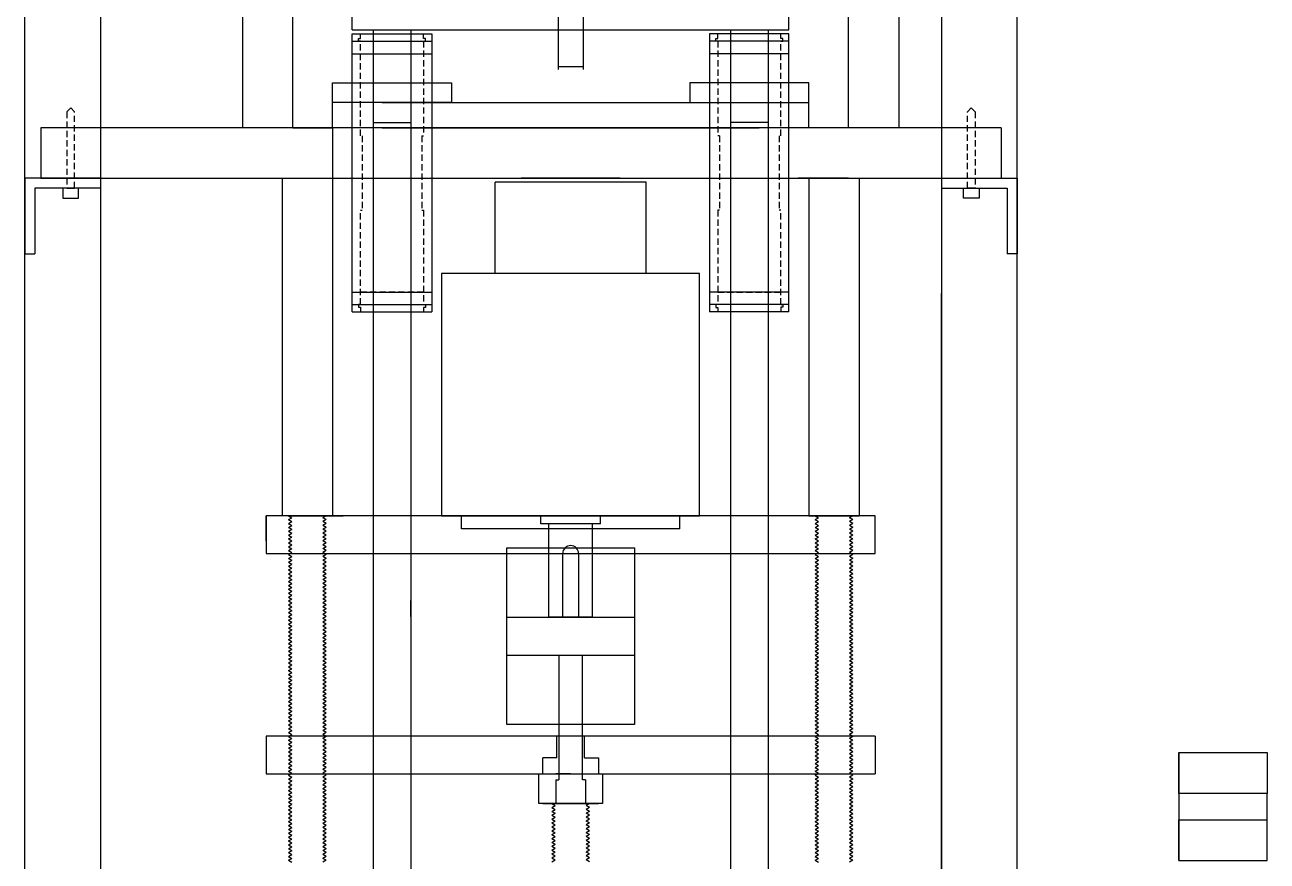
# Model space of a CAD drawing. Header units: centimetres. Extents: x -4347 to 28631, y 41590 to 109107.
# Drawn here: x 9737 to 10363, y 49668 to 50089 of the extents above; entities that cross this region are included whole.
import ezdxf

# ---------------------------------------------------------------- set-up
doc = ezdxf.new("R2010")
doc.units = ezdxf.units.CM
doc.header["$LTSCALE"] = 0.5
doc.linetypes.add('DASHED2', pattern=[9.525, 6.35, -3.175])

msp = doc.modelspace()

# ---------------------------------------------------------------- linework, layer by layer
for p, q in [((10198.493, 50425.78), (10198.493, 49263.88)), ((10236.593, 49263.88), (10236.593, 50425.78)), ((9736.593, 49263.88), (9736.593, 50343.88)), ((10005.243, 50339.28), (10005.243, 50066.78)), ((10017.943, 50339.28), (10017.943, 50066.78)), ((9774.693, 50328.099), (9774.693, 49263.88)), ((9846.193, 50277.38), (9846.193, 50037.38)), ((9871.593, 50037.38), (9871.593, 50277.38)), ((10151.593, 50037.38), (10151.593, 50277.38)), ((10176.993, 50277.38), (10176.993, 50037.38)), ((9901.593, 50086.68), (9901.593, 50099.38)), ((10121.593, 50086.68), (10121.593, 50099.38)), ((9901.593, 50086.68), (10011.593, 50086.68)), ((9901.593, 49944.68), (9901.593, 50084.68)), ((9901.593, 50084.68), (9941.593, 50084.68)), ((9912.076, 50086.68), (9912.076, 49536.03)), ((9931.118, 50086.68), (9931.118, 49536.03)), ((9941.593, 50084.68), (9941.593, 49944.68)), ((9946.593, 50086.68), (10011.593, 50086.68)), ((10011.593, 50086.68), (10121.593, 50086.68)), ((10081.593, 50084.68), (10081.593, 49944.68)), ((10121.593, 50084.68), (10081.593, 50084.68)), ((10092.068, 50086.68), (10092.068, 49536.03)), ((10111.118, 50086.68), (10111.118, 49536.03)), ((10121.593, 49944.68), (10121.593, 50084.68)), ((9901.593, 50081.03), (9941.593, 50081.03)), ((10121.593, 50081.03), (10081.593, 50081.03)), ((9901.593, 50074.68), (9941.593, 50074.68)), ((10121.593, 50074.68), (10081.593, 50074.68)), ((10005.243, 50068.28), (10017.943, 50068.28)), ((9891.593, 50050.08), (9891.593, 50060.08)), ((9891.593, 50060.08), (9951.593, 50060.08)), ((9951.593, 50060.08), (9951.593, 50050.08)), ((10071.593, 50060.08), (10071.593, 50050.08)), ((10131.593, 50060.08), (10071.593, 50060.08)), ((10131.593, 50050.08), (10131.593, 50060.08)), ((9891.593, 50037.38), (9891.593, 50054.68)), ((10131.593, 50037.38), (10131.593, 50054.68)), ((9759.693, 50047.38), (9757.693, 50045.38)), ((9761.693, 50045.38), (9759.693, 50047.38)), ((9951.593, 50050.08), (9891.593, 50050.08)), ((9916.593, 50050.08), (10100.593, 50050.08)), ((10071.593, 50050.08), (10131.593, 50050.08)), ((10211.493, 50045.38), (10213.493, 50047.38)), ((10213.493, 50047.38), (10215.493, 50045.38)), ((9912.068, 50040.08), (9931.118, 50040.08)), ((10111.118, 50040.08), (10092.068, 50040.08)), ((10228.493, 50037.38), (9744.693, 50037.38)), ((9744.693, 50037.38), (9744.693, 50011.98)), ((9774.693, 50037.38), (9754.693, 50037.38)), ((9871.593, 50037.38), (9891.593, 50037.38)), ((9891.593, 50037.38), (9891.593, 50001.694)), ((9916.593, 50037.38), (10106.593, 50037.38)), ((10151.593, 50037.38), (10131.593, 50037.38)), ((10228.493, 50037.38), (10228.493, 50011.98)), ((10236.593, 50015.38), (10236.593, 50037.38)), ((9774.693, 50011.98), (9736.593, 50011.98)), ((9736.593, 50011.98), (9736.593, 49973.88)), ((9744.693, 50011.98), (10228.493, 50011.98)), ((9744.693, 50011.98), (9759.693, 50011.98)), ((9774.693, 50011.98), (9774.693, 50006.98)), ((9866.193, 50011.98), (9866.193, 49841.98)), ((9871.593, 50011.98), (9896.993, 50011.98)), ((9891.593, 50011.98), (9891.593, 49841.98)), ((9973.593, 49963.98), (9973.593, 50009.98)), ((10049.593, 50009.98), (9973.593, 50009.98)), ((9981.593, 50011.98), (10041.593, 50011.98)), ((10036.593, 50011.98), (9986.593, 50011.98)), ((10049.593, 49963.98), (10049.593, 50009.98)), ((10151.593, 50011.98), (10126.193, 50011.98)), ((10131.593, 50011.98), (10131.593, 49841.98)), ((10156.993, 50011.98), (10156.993, 49841.98)), ((10198.493, 50011.98), (10236.593, 50011.98)), ((10198.493, 50011.98), (10198.493, 50006.98)), ((10236.593, 50011.98), (10236.593, 49973.88)), ((9774.693, 50006.98), (9741.593, 50006.98)), ((9741.593, 50006.98), (9741.593, 49973.88)), ((9757.693, 50006.98), (9755.693, 50006.98)), ((9755.693, 50006.98), (9755.693, 50001.98)), ((9755.693, 50001.98), (9763.693, 50001.98)), ((9757.693, 50006.98), (9761.693, 50006.98)), ((9763.693, 50006.98), (9761.693, 50006.98)), ((9763.693, 50001.98), (9763.693, 50006.98)), ((10198.493, 50006.98), (10231.593, 50006.98)), ((10209.493, 50001.98), (10209.493, 50006.98)), ((10209.493, 50006.98), (10211.493, 50006.98)), ((10217.493, 50001.98), (10209.493, 50001.98)), ((10215.493, 50006.98), (10211.493, 50006.98)), ((10215.493, 50006.98), (10217.493, 50006.98)), ((10217.493, 50006.98), (10217.493, 50001.98)), ((10231.593, 50006.98), (10231.593, 49973.88)), ((9736.593, 49973.88), (9741.593, 49973.88)), ((10236.593, 49973.88), (10231.593, 49973.88)), ((9946.593, 49963.98), (9946.593, 49841.98)), ((10076.593, 49963.98), (9946.593, 49963.98)), ((10076.593, 49841.98), (10076.593, 49963.98)), ((9901.593, 49954.68), (9941.593, 49954.68)), ((9901.593, 49954.68), (9941.593, 49954.68)), ((9931.118, 49951.68), (9931.118, 49941.68)), ((10121.593, 49954.68), (10081.593, 49954.68)), ((10121.593, 49954.68), (10081.593, 49954.68)), ((10092.068, 49951.68), (10092.068, 49941.68)), ((10198.493, 49503.88), (10198.493, 49953.88)), ((9901.593, 49948.33), (9941.593, 49948.33)), ((10121.593, 49948.33), (10081.593, 49948.33)), ((9901.593, 49944.68), (9941.593, 49944.68)), ((10121.593, 49944.68), (10081.593, 49944.68)), ((10164.993, 49841.98), (9858.193, 49841.98)), ((9858.193, 49829.28), (9858.193, 49841.98)), ((9858.193, 49829.28), (9858.193, 49841.98)), ((9858.193, 49841.98), (9858.193, 49822.93)), ((9869.368, 49841.98), (9871.06, 49841.003)), ((9869.368, 49841.98), (9888.418, 49841.98)), ((9869.368, 49840.03), (9871.06, 49841.007)), ((9869.368, 49840.03), (9871.06, 49839.053)), ((9869.368, 49838.08), (9871.06, 49839.057)), ((9871.593, 49841.98), (9896.993, 49841.98)), ((9888.418, 49841.98), (9886.726, 49841.003)), ((9888.418, 49840.03), (9886.726, 49841.007)), ((9888.418, 49840.03), (9886.726, 49839.053)), ((9888.418, 49838.08), (9886.726, 49839.057)), ((9946.593, 49841.98), (10076.593, 49841.98)), ((9956.593, 49835.48), (9956.593, 49841.98)), ((10041.593, 49841.98), (9981.593, 49841.98)), ((9996.593, 49837.98), (9996.593, 49841.98)), ((10022.593, 49841.98), (10000.593, 49841.98)), ((10003.593, 49841.98), (10019.593, 49841.98)), ((10026.593, 49837.98), (10026.593, 49841.98)), ((10066.593, 49835.48), (10066.593, 49841.98)), ((10156.993, 49841.98), (10131.593, 49841.98)), ((10131.593, 49841.98), (10156.993, 49841.98)), ((10153.818, 49841.98), (10134.768, 49841.98)), ((10134.768, 49841.98), (10136.46, 49841.003)), ((10134.768, 49841.98), (10153.818, 49841.98)), ((10134.768, 49840.03), (10136.46, 49841.007)), ((10134.768, 49840.03), (10136.46, 49839.053)), ((10134.768, 49838.08), (10136.46, 49839.057)), ((10153.818, 49841.98), (10152.126, 49841.003)), ((10153.818, 49840.03), (10152.126, 49841.007)), ((10153.818, 49840.03), (10152.126, 49839.053)), ((10153.818, 49838.08), (10152.126, 49839.057)), ((10164.993, 49822.93), (10164.993, 49841.98)), ((9869.368, 49838.08), (9871.06, 49837.103)), ((9869.368, 49836.13), (9871.06, 49837.107)), ((9869.368, 49836.13), (9871.06, 49835.153)), ((9869.368, 49834.18), (9871.06, 49835.157)), ((9869.368, 49834.18), (9871.06, 49833.203)), ((9869.368, 49832.23), (9871.06, 49833.207)), ((9888.418, 49838.08), (9886.726, 49837.103)), ((9888.418, 49836.13), (9886.726, 49837.107)), ((9888.418, 49836.13), (9886.726, 49835.153)), ((9888.418, 49834.18), (9886.726, 49835.157)), ((9888.418, 49834.18), (9886.726, 49833.203)), ((9888.418, 49832.23), (9886.726, 49833.207)), ((10066.593, 49835.48), (9956.593, 49835.48)), ((10026.593, 49837.98), (9996.593, 49837.98)), ((10000.593, 49790.98), (10000.593, 49837.98)), ((10022.593, 49790.98), (10022.593, 49837.98)), ((10134.768, 49838.08), (10136.46, 49837.103)), ((10134.768, 49836.13), (10136.46, 49837.107)), ((10134.768, 49836.13), (10136.46, 49835.153)), ((10134.768, 49834.18), (10136.46, 49835.157)), ((10134.768, 49834.18), (10136.46, 49833.203)), ((10134.768, 49832.23), (10136.46, 49833.207)), ((10153.818, 49838.08), (10152.126, 49837.103)), ((10153.818, 49836.13), (10152.126, 49837.107)), ((10153.818, 49836.13), (10152.126, 49835.153)), ((10153.818, 49834.18), (10152.126, 49835.157)), ((10153.818, 49834.18), (10152.126, 49833.203)), ((10153.818, 49832.23), (10152.126, 49833.207)), ((9869.368, 49832.23), (9871.06, 49831.253)), ((9869.368, 49830.28), (9871.06, 49831.257)), ((9869.368, 49830.28), (9871.06, 49829.303)), ((9869.368, 49828.33), (9871.06, 49829.307)), ((9869.368, 49828.33), (9871.06, 49827.353)), ((9869.368, 49826.38), (9871.06, 49827.357)), ((9888.418, 49832.23), (9886.726, 49831.253)), ((9888.418, 49830.28), (9886.726, 49831.257)), ((9888.418, 49830.28), (9886.726, 49829.303)), ((9888.418, 49828.33), (9886.726, 49829.307)), ((9888.418, 49828.33), (9886.726, 49827.353)), ((9888.418, 49826.38), (9886.726, 49827.357)), ((10134.768, 49832.23), (10136.46, 49831.253)), ((10134.768, 49830.28), (10136.46, 49831.257)), ((10134.768, 49830.28), (10136.46, 49829.303)), ((10134.768, 49828.33), (10136.46, 49829.307)), ((10134.768, 49828.33), (10136.46, 49827.353)), ((10134.768, 49826.38), (10136.46, 49827.357)), ((10153.818, 49832.23), (10152.126, 49831.253)), ((10153.818, 49830.28), (10152.126, 49831.257)), ((10153.818, 49830.28), (10152.126, 49829.303)), ((10153.818, 49828.33), (10152.126, 49829.307)), ((10153.818, 49828.33), (10152.126, 49827.353)), ((10153.818, 49826.38), (10152.126, 49827.357)), ((9858.193, 49822.93), (10164.993, 49822.93)), ((9869.368, 49826.38), (9871.06, 49825.403)), ((9869.368, 49824.43), (9871.06, 49825.407)), ((9869.368, 49824.43), (9871.06, 49823.453)), ((9869.368, 49822.48), (9871.06, 49823.457)), ((9869.368, 49822.48), (9871.06, 49821.503)), ((9869.368, 49820.53), (9871.06, 49821.507)), ((9869.368, 49820.53), (9871.06, 49819.553)), ((9888.418, 49826.38), (9886.726, 49825.403)), ((9888.418, 49824.43), (9886.726, 49825.407)), ((9888.418, 49824.43), (9886.726, 49823.453)), ((9888.418, 49822.48), (9886.726, 49823.457)), ((9888.418, 49822.48), (9886.726, 49821.503)), ((9888.418, 49820.53), (9886.726, 49821.507)), ((9888.418, 49820.53), (9886.726, 49819.553)), ((9979.443, 49825.88), (10043.743, 49825.88)), ((9979.443, 49736.88), (9979.443, 49825.88)), ((10007.593, 49790.98), (10007.593, 49822.98)), ((10015.593, 49822.98), (10015.593, 49790.98)), ((10043.743, 49825.88), (10043.743, 49736.88)), ((10134.768, 49826.38), (10136.46, 49825.403)), ((10134.768, 49824.43), (10136.46, 49825.407)), ((10134.768, 49824.43), (10136.46, 49823.453)), ((10134.768, 49822.48), (10136.46, 49823.457)), ((10134.768, 49822.48), (10136.46, 49821.503)), ((10134.768, 49820.53), (10136.46, 49821.507)), ((10134.768, 49820.53), (10136.46, 49819.553)), ((10153.818, 49826.38), (10152.126, 49825.403)), ((10153.818, 49824.43), (10152.126, 49825.407)), ((10153.818, 49824.43), (10152.126, 49823.453)), ((10153.818, 49822.48), (10152.126, 49823.457)), ((10153.818, 49822.48), (10152.126, 49821.503)), ((10153.818, 49820.53), (10152.126, 49821.507)), ((10153.818, 49820.53), (10152.126, 49819.553)), ((9869.368, 49818.58), (9871.06, 49819.557)), ((9869.368, 49818.58), (9871.06, 49817.603)), ((9869.368, 49816.63), (9871.06, 49817.607)), ((9869.368, 49816.63), (9871.06, 49815.653)), ((9869.368, 49814.68), (9871.06, 49815.657)), ((9869.368, 49814.68), (9871.06, 49813.703)), ((9888.418, 49818.58), (9886.726, 49819.557)), ((9888.418, 49818.58), (9886.726, 49817.603)), ((9888.418, 49816.63), (9886.726, 49817.607)), ((9888.418, 49816.63), (9886.726, 49815.653)), ((9888.418, 49814.68), (9886.726, 49815.657)), ((9888.418, 49814.68), (9886.726, 49813.703)), ((10134.768, 49818.58), (10136.46, 49819.557)), ((10134.768, 49818.58), (10136.46, 49817.603)), ((10134.768, 49816.63), (10136.46, 49817.607)), ((10134.768, 49816.63), (10136.46, 49815.653)), ((10134.768, 49814.68), (10136.46, 49815.657)), ((10134.768, 49814.68), (10136.46, 49813.703)), ((10153.818, 49818.58), (10152.126, 49819.557)), ((10153.818, 49818.58), (10152.126, 49817.603)), ((10153.818, 49816.63), (10152.126, 49817.607)), ((10153.818, 49816.63), (10152.126, 49815.653)), ((10153.818, 49814.68), (10152.126, 49815.657)), ((10153.818, 49814.68), (10152.126, 49813.703)), ((9869.368, 49812.73), (9871.06, 49813.707)), ((9869.368, 49812.73), (9871.06, 49811.753)), ((9869.368, 49810.78), (9871.06, 49811.757)), ((9869.368, 49810.78), (9871.06, 49809.803)), ((9869.368, 49808.83), (9871.06, 49809.807)), ((9869.368, 49808.83), (9871.06, 49807.853)), ((9869.368, 49806.88), (9871.06, 49807.857)), ((9888.418, 49812.73), (9886.726, 49813.707)), ((9888.418, 49812.73), (9886.726, 49811.753)), ((9888.418, 49810.78), (9886.726, 49811.757)), ((9888.418, 49810.78), (9886.726, 49809.803)), ((9888.418, 49808.83), (9886.726, 49809.807)), ((9888.418, 49808.83), (9886.726, 49807.853)), ((9888.418, 49806.88), (9886.726, 49807.857)), ((10134.768, 49812.73), (10136.46, 49813.707)), ((10134.768, 49812.73), (10136.46, 49811.753)), ((10134.768, 49810.78), (10136.46, 49811.757)), ((10134.768, 49810.78), (10136.46, 49809.803)), ((10134.768, 49808.83), (10136.46, 49809.807)), ((10134.768, 49808.83), (10136.46, 49807.853)), ((10134.768, 49806.88), (10136.46, 49807.857)), ((10153.818, 49812.73), (10152.126, 49813.707)), ((10153.818, 49812.73), (10152.126, 49811.753)), ((10153.818, 49810.78), (10152.126, 49811.757)), ((10153.818, 49810.78), (10152.126, 49809.803)), ((10153.818, 49808.83), (10152.126, 49809.807)), ((10153.818, 49808.83), (10152.126, 49807.853)), ((10153.818, 49806.88), (10152.126, 49807.857)), ((9869.368, 49806.88), (9871.06, 49805.903)), ((9869.368, 49804.93), (9871.06, 49805.907)), ((9869.368, 49804.93), (9871.06, 49803.953)), ((9869.368, 49802.98), (9871.06, 49803.957)), ((9869.368, 49802.98), (9871.06, 49802.003)), ((9869.368, 49801.03), (9871.06, 49802.007)), ((9888.418, 49806.88), (9886.726, 49805.903)), ((9888.418, 49804.93), (9886.726, 49805.907)), ((9888.418, 49804.93), (9886.726, 49803.953)), ((9888.418, 49802.98), (9886.726, 49803.957)), ((9888.418, 49802.98), (9886.726, 49802.003)), ((9888.418, 49801.03), (9886.726, 49802.007)), ((10134.768, 49806.88), (10136.46, 49805.903)), ((10134.768, 49804.93), (10136.46, 49805.907)), ((10134.768, 49804.93), (10136.46, 49803.953)), ((10134.768, 49802.98), (10136.46, 49803.957)), ((10134.768, 49802.98), (10136.46, 49802.003)), ((10134.768, 49801.03), (10136.46, 49802.007)), ((10153.818, 49806.88), (10152.126, 49805.903)), ((10153.818, 49804.93), (10152.126, 49805.907)), ((10153.818, 49804.93), (10152.126, 49803.953)), ((10153.818, 49802.98), (10152.126, 49803.957)), ((10153.818, 49802.98), (10152.126, 49802.003)), ((10153.818, 49801.03), (10152.126, 49802.007)), ((9869.368, 49801.03), (9871.06, 49800.053)), ((9869.368, 49799.08), (9871.06, 49800.057)), ((9869.368, 49799.08), (9871.06, 49798.103)), ((9869.368, 49797.13), (9871.06, 49798.107)), ((9869.368, 49797.13), (9871.06, 49796.153)), ((9869.368, 49795.18), (9871.06, 49796.157)), ((9869.368, 49795.18), (9871.06, 49794.203)), ((9888.418, 49801.03), (9886.726, 49800.053)), ((9888.418, 49799.08), (9886.726, 49800.057)), ((9888.418, 49799.08), (9886.726, 49798.103)), ((9888.418, 49797.13), (9886.726, 49798.107)), ((9888.418, 49797.13), (9886.726, 49796.153)), ((9888.418, 49795.18), (9886.726, 49796.157)), ((9888.418, 49795.18), (9886.726, 49794.203)), ((9931.118, 49791.28), (9931.118, 49799.28)), ((10134.768, 49801.03), (10136.46, 49800.053)), ((10134.768, 49799.08), (10136.46, 49800.057)), ((10134.768, 49799.08), (10136.46, 49798.103)), ((10134.768, 49797.13), (10136.46, 49798.107)), ((10134.768, 49797.13), (10136.46, 49796.153)), ((10134.768, 49795.18), (10136.46, 49796.157)), ((10134.768, 49795.18), (10136.46, 49794.203)), ((10153.818, 49801.03), (10152.126, 49800.053)), ((10153.818, 49799.08), (10152.126, 49800.057)), ((10153.818, 49799.08), (10152.126, 49798.103)), ((10153.818, 49797.13), (10152.126, 49798.107)), ((10153.818, 49797.13), (10152.126, 49796.153)), ((10153.818, 49795.18), (10152.126, 49796.157)), ((10153.818, 49795.18), (10152.126, 49794.203)), ((9869.368, 49793.23), (9871.06, 49794.207)), ((9869.368, 49793.23), (9871.06, 49792.253)), ((9869.368, 49791.28), (9871.06, 49792.257)), ((9869.368, 49791.28), (9871.06, 49790.303)), ((9869.368, 49789.33), (9871.06, 49790.307)), ((9869.368, 49789.33), (9871.06, 49788.353)), ((9888.418, 49793.23), (9886.726, 49794.207)), ((9888.418, 49793.23), (9886.726, 49792.253)), ((9888.418, 49791.28), (9886.726, 49792.257)), ((9888.418, 49791.28), (9886.726, 49790.303)), ((9888.418, 49789.33), (9886.726, 49790.307)), ((9888.418, 49789.33), (9886.726, 49788.353)), ((9979.443, 49790.98), (10043.743, 49790.98)), ((10022.593, 49790.98), (10000.593, 49790.98)), ((10011.593, 49790.98), (10007.593, 49790.98)), ((10134.768, 49793.23), (10136.46, 49794.207)), ((10134.768, 49793.23), (10136.46, 49792.253)), ((10134.768, 49791.28), (10136.46, 49792.257)), ((10134.768, 49791.28), (10136.46, 49790.303)), ((10134.768, 49789.33), (10136.46, 49790.307)), ((10134.768, 49789.33), (10136.46, 49788.353)), ((10153.818, 49793.23), (10152.126, 49794.207)), ((10153.818, 49793.23), (10152.126, 49792.253)), ((10153.818, 49791.28), (10152.126, 49792.257)), ((10153.818, 49791.28), (10152.126, 49790.303)), ((10153.818, 49789.33), (10152.126, 49790.307)), ((10153.818, 49789.33), (10152.126, 49788.353)), ((9869.368, 49787.38), (9871.06, 49788.357)), ((9869.368, 49787.38), (9871.06, 49786.403)), ((9869.368, 49785.43), (9871.06, 49786.407)), ((9869.368, 49785.43), (9871.06, 49784.453)), ((9869.368, 49783.48), (9871.06, 49784.457)), ((9869.368, 49783.48), (9871.06, 49782.503)), ((9888.418, 49787.38), (9886.726, 49788.357)), ((9888.418, 49787.38), (9886.726, 49786.403)), ((9888.418, 49785.43), (9886.726, 49786.407)), ((9888.418, 49785.43), (9886.726, 49784.453)), ((9888.418, 49783.48), (9886.726, 49784.457)), ((9888.418, 49783.48), (9886.726, 49782.503)), ((10134.768, 49787.38), (10136.46, 49788.357)), ((10134.768, 49787.38), (10136.46, 49786.403)), ((10134.768, 49785.43), (10136.46, 49786.407)), ((10134.768, 49785.43), (10136.46, 49784.453)), ((10134.768, 49783.48), (10136.46, 49784.457)), ((10134.768, 49783.48), (10136.46, 49782.503)), ((10153.818, 49787.38), (10152.126, 49788.357)), ((10153.818, 49787.38), (10152.126, 49786.403)), ((10153.818, 49785.43), (10152.126, 49786.407)), ((10153.818, 49785.43), (10152.126, 49784.453)), ((10153.818, 49783.48), (10152.126, 49784.457)), ((10153.818, 49783.48), (10152.126, 49782.503)), ((9869.368, 49781.53), (9871.06, 49782.507)), ((9869.368, 49781.53), (9871.06, 49780.553)), ((9869.368, 49779.58), (9871.06, 49780.557)), ((9869.368, 49779.58), (9871.06, 49778.603)), ((9869.368, 49777.63), (9871.06, 49778.607)), ((9869.368, 49777.63), (9871.06, 49776.653)), ((9869.368, 49775.68), (9871.06, 49776.657)), ((9888.418, 49781.53), (9886.726, 49782.507)), ((9888.418, 49781.53), (9886.726, 49780.553)), ((9888.418, 49779.58), (9886.726, 49780.557)), ((9888.418, 49779.58), (9886.726, 49778.603)), ((9888.418, 49777.63), (9886.726, 49778.607)), ((9888.418, 49777.63), (9886.726, 49776.653)), ((9888.418, 49775.68), (9886.726, 49776.657)), ((10134.768, 49781.53), (10136.46, 49782.507)), ((10134.768, 49781.53), (10136.46, 49780.553)), ((10134.768, 49779.58), (10136.46, 49780.557)), ((10134.768, 49779.58), (10136.46, 49778.603)), ((10134.768, 49777.63), (10136.46, 49778.607)), ((10134.768, 49777.63), (10136.46, 49776.653)), ((10134.768, 49775.68), (10136.46, 49776.657)), ((10153.818, 49781.53), (10152.126, 49782.507)), ((10153.818, 49781.53), (10152.126, 49780.553)), ((10153.818, 49779.58), (10152.126, 49780.557)), ((10153.818, 49779.58), (10152.126, 49778.603)), ((10153.818, 49777.63), (10152.126, 49778.607)), ((10153.818, 49777.63), (10152.126, 49776.653)), ((10153.818, 49775.68), (10152.126, 49776.657)), ((9869.368, 49775.68), (9871.06, 49774.703)), ((9869.368, 49773.73), (9871.06, 49774.707)), ((9869.368, 49773.73), (9871.06, 49772.753)), ((9869.368, 49771.78), (9871.06, 49772.757)), ((9869.368, 49771.78), (9871.06, 49770.803)), ((9869.371, 49769.828), (9871.063, 49770.805)), ((9888.414, 49769.828), (9886.722, 49770.805)), ((9888.418, 49775.68), (9886.726, 49774.703)), ((9888.418, 49773.73), (9886.726, 49774.707)), ((9888.418, 49773.73), (9886.726, 49772.753)), ((9888.418, 49771.78), (9886.726, 49772.757)), ((9888.418, 49771.78), (9886.726, 49770.803)), ((9979.443, 49771.78), (10043.743, 49771.78)), ((10005.593, 49771.78), (10005.593, 49708.98)), ((10006.593, 49771.78), (10016.593, 49771.78)), ((10017.593, 49708.98), (10017.593, 49771.78)), ((10134.768, 49775.68), (10136.46, 49774.703)), ((10134.768, 49773.73), (10136.46, 49774.707)), ((10134.768, 49773.73), (10136.46, 49772.753)), ((10134.768, 49771.78), (10136.46, 49772.757)), ((10134.768, 49771.78), (10136.46, 49770.803)), ((10134.771, 49769.828), (10136.463, 49770.805)), ((10153.814, 49769.828), (10152.122, 49770.805)), ((10153.818, 49775.68), (10152.126, 49774.703)), ((10153.818, 49773.73), (10152.126, 49774.707)), ((10153.818, 49773.73), (10152.126, 49772.753)), ((10153.818, 49771.78), (10152.126, 49772.757)), ((10153.818, 49771.78), (10152.126, 49770.803)), ((9869.371, 49769.828), (9871.063, 49768.851)), ((9869.371, 49767.878), (9871.063, 49768.855)), ((9869.371, 49767.878), (9871.063, 49766.901)), ((9869.371, 49765.928), (9871.063, 49766.905)), ((9869.371, 49765.928), (9871.063, 49764.951)), ((9869.371, 49763.978), (9871.063, 49764.955)), ((9869.371, 49763.978), (9869.847, 49763.703)), ((9869.371, 49763.978), (9871.063, 49763.001)), ((9888.414, 49769.828), (9886.722, 49768.851)), ((9888.414, 49767.878), (9886.722, 49768.855)), ((9888.414, 49767.878), (9886.722, 49766.901)), ((9888.414, 49765.928), (9886.722, 49766.905)), ((9888.414, 49765.928), (9886.722, 49764.951)), ((9888.414, 49763.978), (9886.722, 49764.955)), ((9888.421, 49763.978), (9886.729, 49763.001)), ((9888.414, 49763.978), (9887.938, 49763.703)), ((10134.771, 49769.828), (10136.463, 49768.851)), ((10134.771, 49767.878), (10136.463, 49768.855)), ((10134.771, 49767.878), (10136.463, 49766.901)), ((10134.771, 49765.928), (10136.463, 49766.905)), ((10134.771, 49765.928), (10136.463, 49764.951)), ((10134.771, 49763.978), (10136.463, 49764.955)), ((10134.771, 49763.978), (10135.247, 49763.703)), ((10134.771, 49763.978), (10136.463, 49763.001)), ((10153.814, 49769.828), (10152.122, 49768.851)), ((10153.814, 49767.878), (10152.122, 49768.855)), ((10153.814, 49767.878), (10152.122, 49766.901)), ((10153.814, 49765.928), (10152.122, 49766.905)), ((10153.814, 49765.928), (10152.122, 49764.951)), ((10153.814, 49763.978), (10152.122, 49764.955)), ((10153.821, 49763.978), (10152.129, 49763.001)), ((10153.814, 49763.978), (10153.338, 49763.703)), ((9869.371, 49762.028), (9871.063, 49763.005)), ((9869.371, 49762.028), (9871.063, 49761.051)), ((9869.371, 49760.078), (9871.063, 49761.055)), ((9869.371, 49760.078), (9871.063, 49759.101)), ((9869.371, 49758.128), (9871.063, 49759.105)), ((9869.371, 49758.128), (9871.063, 49757.151)), ((9888.421, 49762.028), (9886.729, 49763.005)), ((9888.421, 49762.028), (9886.729, 49761.051)), ((9888.421, 49760.078), (9886.729, 49761.055)), ((9888.421, 49760.078), (9886.729, 49759.101)), ((9888.421, 49758.128), (9886.729, 49759.105)), ((9888.421, 49758.128), (9886.729, 49757.151)), ((10134.771, 49762.028), (10136.463, 49763.005)), ((10134.771, 49762.028), (10136.463, 49761.051)), ((10134.771, 49760.078), (10136.463, 49761.055)), ((10134.771, 49760.078), (10136.463, 49759.101)), ((10134.771, 49758.128), (10136.463, 49759.105)), ((10134.771, 49758.128), (10136.463, 49757.151)), ((10153.821, 49762.028), (10152.129, 49763.005)), ((10153.821, 49762.028), (10152.129, 49761.051)), ((10153.821, 49760.078), (10152.129, 49761.055)), ((10153.821, 49760.078), (10152.129, 49759.101)), ((10153.821, 49758.128), (10152.129, 49759.105)), ((10153.821, 49758.128), (10152.129, 49757.151)), ((9869.371, 49756.178), (9871.063, 49757.155)), ((9869.371, 49756.178), (9871.063, 49755.201)), ((9869.371, 49754.228), (9871.063, 49755.205)), ((9869.371, 49754.228), (9871.063, 49753.251)), ((9869.371, 49752.278), (9871.063, 49753.255)), ((9869.371, 49752.278), (9871.063, 49751.301)), ((9888.421, 49756.178), (9886.729, 49757.155)), ((9888.421, 49756.178), (9886.729, 49755.201)), ((9888.421, 49754.228), (9886.729, 49755.205)), ((9888.421, 49754.228), (9886.729, 49753.251)), ((9888.421, 49752.278), (9886.729, 49753.255)), ((9888.421, 49752.278), (9886.729, 49751.301)), ((10134.771, 49756.178), (10136.463, 49757.155)), ((10134.771, 49756.178), (10136.463, 49755.201)), ((10134.771, 49754.228), (10136.463, 49755.205)), ((10134.771, 49754.228), (10136.463, 49753.251)), ((10134.771, 49752.278), (10136.463, 49753.255)), ((10134.771, 49752.278), (10136.463, 49751.301)), ((10153.821, 49756.178), (10152.129, 49757.155)), ((10153.821, 49756.178), (10152.129, 49755.201)), ((10153.821, 49754.228), (10152.129, 49755.205)), ((10153.821, 49754.228), (10152.129, 49753.251)), ((10153.821, 49752.278), (10152.129, 49753.255)), ((10153.821, 49752.278), (10152.129, 49751.301)), ((9869.371, 49750.328), (9871.063, 49751.305)), ((9869.371, 49750.328), (9871.063, 49749.351)), ((9869.371, 49748.378), (9871.063, 49749.355)), ((9869.371, 49748.378), (9871.063, 49747.401)), ((9869.371, 49746.428), (9871.063, 49747.405)), ((9869.371, 49746.428), (9871.063, 49745.451)), ((9869.371, 49744.478), (9871.063, 49745.455)), ((9888.421, 49750.328), (9886.729, 49751.305)), ((9888.421, 49750.328), (9886.729, 49749.351)), ((9888.421, 49748.378), (9886.729, 49749.355)), ((9888.421, 49748.378), (9886.729, 49747.401)), ((9888.421, 49746.428), (9886.729, 49747.405)), ((9888.421, 49746.428), (9886.729, 49745.451)), ((9888.421, 49744.478), (9886.729, 49745.455)), ((10134.771, 49750.328), (10136.463, 49751.305)), ((10134.771, 49750.328), (10136.463, 49749.351)), ((10134.771, 49748.378), (10136.463, 49749.355)), ((10134.771, 49748.378), (10136.463, 49747.401)), ((10134.771, 49746.428), (10136.463, 49747.405)), ((10134.771, 49746.428), (10136.463, 49745.451)), ((10134.771, 49744.478), (10136.463, 49745.455)), ((10153.821, 49750.328), (10152.129, 49751.305)), ((10153.821, 49750.328), (10152.129, 49749.351)), ((10153.821, 49748.378), (10152.129, 49749.355)), ((10153.821, 49748.378), (10152.129, 49747.401)), ((10153.821, 49746.428), (10152.129, 49747.405)), ((10153.821, 49746.428), (10152.129, 49745.451)), ((10153.821, 49744.478), (10152.129, 49745.455)), ((9869.371, 49744.478), (9871.063, 49743.501)), ((9869.371, 49742.528), (9871.063, 49743.505)), ((9869.371, 49742.528), (9871.063, 49741.551)), ((9869.371, 49740.578), (9871.063, 49741.555)), ((9869.371, 49740.578), (9871.063, 49739.601)), ((9869.372, 49740.576), (9871.064, 49739.599)), ((9869.372, 49738.626), (9871.064, 49739.603)), ((9888.421, 49744.478), (9886.729, 49743.501)), ((9888.421, 49742.528), (9886.729, 49743.505)), ((9888.421, 49742.528), (9886.729, 49741.551)), ((9888.421, 49740.578), (9886.729, 49741.555)), ((9888.421, 49740.578), (9886.729, 49739.601)), ((9888.422, 49740.576), (9886.73, 49739.599)), ((9888.422, 49738.626), (9886.73, 49739.603)), ((10134.771, 49744.478), (10136.463, 49743.501)), ((10134.771, 49742.528), (10136.463, 49743.505)), ((10134.771, 49742.528), (10136.463, 49741.551)), ((10134.771, 49740.578), (10136.463, 49741.555)), ((10134.771, 49740.578), (10136.463, 49739.601)), ((10134.772, 49740.576), (10136.464, 49739.599)), ((10134.772, 49738.626), (10136.464, 49739.603)), ((10153.821, 49744.478), (10152.129, 49743.501)), ((10153.821, 49742.528), (10152.129, 49743.505)), ((10153.821, 49742.528), (10152.129, 49741.551)), ((10153.821, 49740.578), (10152.129, 49741.555)), ((10153.821, 49740.578), (10152.129, 49739.601)), ((10153.822, 49740.576), (10152.13, 49739.599)), ((10153.822, 49738.626), (10152.13, 49739.603)), ((9869.372, 49738.626), (9871.064, 49737.649)), ((9869.372, 49736.676), (9871.064, 49737.653)), ((9869.372, 49736.676), (9871.064, 49735.699)), ((9869.372, 49734.726), (9871.064, 49735.703)), ((9869.372, 49734.726), (9871.064, 49733.749)), ((9869.372, 49732.776), (9871.064, 49733.753)), ((9869.372, 49732.776), (9871.064, 49731.799)), ((9888.422, 49738.626), (9886.73, 49737.649)), ((9888.422, 49736.676), (9886.73, 49737.653)), ((9888.422, 49736.676), (9886.73, 49735.699)), ((9888.422, 49734.726), (9886.73, 49735.703)), ((9888.422, 49734.726), (9886.73, 49733.749)), ((9888.422, 49732.776), (9886.73, 49733.753)), ((9888.422, 49732.776), (9886.73, 49731.799)), ((10043.743, 49736.88), (9979.443, 49736.88)), ((10134.772, 49738.626), (10136.464, 49737.649)), ((10134.772, 49736.676), (10136.464, 49737.653)), ((10134.772, 49736.676), (10136.464, 49735.699)), ((10134.772, 49734.726), (10136.464, 49735.703)), ((10134.772, 49734.726), (10136.464, 49733.749)), ((10134.772, 49732.776), (10136.464, 49733.753)), ((10134.772, 49732.776), (10136.464, 49731.799)), ((10153.822, 49738.626), (10152.13, 49737.649)), ((10153.822, 49736.676), (10152.13, 49737.653)), ((10153.822, 49736.676), (10152.13, 49735.699)), ((10153.822, 49734.726), (10152.13, 49735.703)), ((10153.822, 49734.726), (10152.13, 49733.749)), ((10153.822, 49732.776), (10152.13, 49733.753)), ((10153.822, 49732.776), (10152.13, 49731.799)), ((10164.993, 49731.03), (9858.193, 49731.03)), ((9858.193, 49731.03), (9858.193, 49711.98)), ((9869.372, 49730.826), (9871.064, 49731.803)), ((9869.372, 49730.826), (9871.064, 49729.849)), ((9869.372, 49728.876), (9871.064, 49729.853)), ((9869.372, 49728.876), (9871.064, 49727.899)), ((9869.372, 49726.926), (9871.064, 49727.903)), ((9869.372, 49726.926), (9871.064, 49725.949)), ((9888.422, 49730.826), (9886.73, 49731.803)), ((9888.422, 49730.826), (9886.73, 49729.849)), ((9888.422, 49728.876), (9886.73, 49729.853)), ((9888.422, 49728.876), (9886.73, 49727.899)), ((9888.422, 49726.926), (9886.73, 49727.903)), ((9888.422, 49726.926), (9886.73, 49725.949)), ((10004.593, 49719.98), (10004.593, 49731.03)), ((10018.593, 49719.98), (10018.593, 49731.03)), ((10134.772, 49730.826), (10136.464, 49731.803)), ((10134.772, 49730.826), (10136.464, 49729.849)), ((10134.772, 49728.876), (10136.464, 49729.853)), ((10134.772, 49728.876), (10136.464, 49727.899)), ((10134.772, 49726.926), (10136.464, 49727.903)), ((10134.772, 49726.926), (10136.464, 49725.949)), ((10153.822, 49730.826), (10152.13, 49731.803)), ((10153.822, 49730.826), (10152.13, 49729.849)), ((10153.822, 49728.876), (10152.13, 49729.853)), ((10153.822, 49728.876), (10152.13, 49727.899)), ((10153.822, 49726.926), (10152.13, 49727.903)), ((10153.822, 49726.926), (10152.13, 49725.949)), ((10164.993, 49731.03), (10164.993, 49711.98)), ((9869.372, 49724.976), (9871.064, 49725.953)), ((9869.372, 49724.976), (9871.064, 49723.999)), ((9869.372, 49723.026), (9871.064, 49724.003)), ((9869.372, 49723.026), (9871.064, 49722.049)), ((9869.372, 49721.076), (9871.064, 49722.053)), ((9869.372, 49721.076), (9871.064, 49720.099)), ((9869.372, 49719.126), (9871.064, 49720.103)), ((9888.422, 49724.976), (9886.73, 49725.953)), ((9888.422, 49724.976), (9886.73, 49723.999)), ((9888.422, 49723.026), (9886.73, 49724.003)), ((9888.422, 49723.026), (9886.73, 49722.049)), ((9888.422, 49721.076), (9886.73, 49722.053)), ((9888.422, 49721.076), (9886.73, 49720.099)), ((9888.422, 49719.126), (9886.73, 49720.103)), ((10134.772, 49724.976), (10136.464, 49725.953)), ((10134.772, 49724.976), (10136.464, 49723.999)), ((10134.772, 49723.026), (10136.464, 49724.003)), ((10134.772, 49723.026), (10136.464, 49722.049)), ((10134.772, 49721.076), (10136.464, 49722.053)), ((10134.772, 49721.076), (10136.464, 49720.099)), ((10134.772, 49719.126), (10136.464, 49720.103)), ((10153.822, 49724.976), (10152.13, 49725.953)), ((10153.822, 49724.976), (10152.13, 49723.999)), ((10153.822, 49723.026), (10152.13, 49724.003)), ((10153.822, 49723.026), (10152.13, 49722.049)), ((10153.822, 49721.076), (10152.13, 49722.053)), ((10153.822, 49721.076), (10152.13, 49720.099)), ((10153.822, 49719.126), (10152.13, 49720.103)), ((10318.053, 49722.696), (10362.553, 49722.696)), ((10318.053, 49702.096), (10318.053, 49722.696)), ((10318.053, 49722.696), (10318.053, 49668.296)), ((10362.553, 49722.696), (10362.553, 49702.096)), ((9869.372, 49719.126), (9871.064, 49718.149)), ((9869.372, 49717.176), (9871.064, 49718.153)), ((9869.372, 49717.176), (9871.064, 49716.199)), ((9869.372, 49715.226), (9871.064, 49716.203)), ((9869.372, 49715.226), (9871.064, 49714.249)), ((9869.372, 49713.276), (9871.064, 49714.253)), ((9888.422, 49719.126), (9886.73, 49718.149)), ((9888.422, 49717.176), (9886.73, 49718.153)), ((9888.422, 49717.176), (9886.73, 49716.199)), ((9888.422, 49715.226), (9886.73, 49716.203)), ((9888.422, 49715.226), (9886.73, 49714.249)), ((9888.422, 49713.276), (9886.73, 49714.253)), ((9997.603, 49711.98), (9997.603, 49719.98)), ((10004.593, 49719.98), (9997.603, 49719.98)), ((10018.593, 49719.98), (10025.583, 49719.98)), ((10025.583, 49719.98), (10025.583, 49711.98)), ((10134.772, 49719.126), (10136.464, 49718.149)), ((10134.772, 49717.176), (10136.464, 49718.153)), ((10134.772, 49717.176), (10136.464, 49716.199)), ((10134.772, 49715.226), (10136.464, 49716.203)), ((10134.772, 49715.226), (10136.464, 49714.249)), ((10134.772, 49713.276), (10136.464, 49714.253)), ((10153.822, 49719.126), (10152.13, 49718.149)), ((10153.822, 49717.176), (10152.13, 49718.153)), ((10153.822, 49717.176), (10152.13, 49716.199)), ((10153.822, 49715.226), (10152.13, 49716.203)), ((10153.822, 49715.226), (10152.13, 49714.249)), ((10153.822, 49713.276), (10152.13, 49714.253)), ((9858.193, 49711.98), (10164.993, 49711.98)), ((9869.372, 49713.276), (9871.064, 49712.299)), ((9869.372, 49711.326), (9871.064, 49712.303)), ((9869.372, 49711.326), (9871.064, 49710.349)), ((9869.372, 49709.376), (9871.064, 49710.353)), ((9869.372, 49709.376), (9871.064, 49708.399)), ((9869.372, 49707.426), (9871.064, 49708.403)), ((9888.422, 49713.276), (9886.73, 49712.299)), ((9888.422, 49711.326), (9886.73, 49712.303)), ((9888.422, 49711.326), (9886.73, 49710.349)), ((9888.422, 49709.376), (9886.73, 49710.353)), ((9888.422, 49709.376), (9886.73, 49708.399)), ((9888.422, 49707.426), (9886.73, 49708.403)), ((9995.593, 49696.98), (9995.593, 49711.98)), ((10011.593, 49711.98), (10004.093, 49711.98)), ((10004.093, 49708.98), (10004.093, 49696.98)), ((10004.093, 49708.98), (10005.593, 49708.98)), ((10011.593, 49711.98), (10027.593, 49711.98)), ((10011.593, 49711.98), (10019.093, 49711.98)), ((10019.093, 49708.98), (10017.593, 49708.98)), ((10019.093, 49708.98), (10019.093, 49696.98)), ((10027.593, 49711.98), (10027.593, 49696.98)), ((10134.772, 49713.276), (10136.464, 49712.299)), ((10134.772, 49711.326), (10136.464, 49712.303)), ((10134.772, 49711.326), (10136.464, 49710.349)), ((10134.772, 49709.376), (10136.464, 49710.353)), ((10134.772, 49709.376), (10136.464, 49708.399)), ((10134.772, 49707.426), (10136.464, 49708.403)), ((10153.822, 49713.276), (10152.13, 49712.299)), ((10153.822, 49711.326), (10152.13, 49712.303)), ((10153.822, 49711.326), (10152.13, 49710.349)), ((10153.822, 49709.376), (10152.13, 49710.353)), ((10153.822, 49709.376), (10152.13, 49708.399)), ((10153.822, 49707.426), (10152.13, 49708.403)), ((9869.372, 49707.426), (9871.064, 49706.449)), ((9869.372, 49705.476), (9871.064, 49706.453)), ((9869.372, 49705.476), (9871.064, 49704.499)), ((9869.372, 49703.526), (9871.064, 49704.503)), ((9869.372, 49703.526), (9871.064, 49702.549)), ((9869.372, 49701.576), (9871.064, 49702.553)), ((9869.372, 49701.576), (9871.064, 49700.599)), ((9888.422, 49707.426), (9886.73, 49706.449)), ((9888.422, 49705.476), (9886.73, 49706.453)), ((9888.422, 49705.476), (9886.73, 49704.499)), ((9888.422, 49703.526), (9886.73, 49704.503)), ((9888.422, 49703.526), (9886.73, 49702.549)), ((9888.422, 49701.576), (9886.73, 49702.553)), ((9888.422, 49701.576), (9886.73, 49700.599)), ((10134.772, 49707.426), (10136.464, 49706.449)), ((10134.772, 49705.476), (10136.464, 49706.453)), ((10134.772, 49705.476), (10136.464, 49704.499)), ((10134.772, 49703.526), (10136.464, 49704.503)), ((10134.772, 49703.526), (10136.464, 49702.549)), ((10134.772, 49701.576), (10136.464, 49702.553)), ((10134.772, 49701.576), (10136.464, 49700.599)), ((10153.822, 49707.426), (10152.13, 49706.449)), ((10153.822, 49705.476), (10152.13, 49706.453)), ((10153.822, 49705.476), (10152.13, 49704.499)), ((10153.822, 49703.526), (10152.13, 49704.503)), ((10153.822, 49703.526), (10152.13, 49702.549)), ((10153.822, 49701.576), (10152.13, 49702.553)), ((10153.822, 49701.576), (10152.13, 49700.599)), ((10362.553, 49702.096), (10318.053, 49702.096)), ((10362.553, 49668.296), (10362.553, 49702.096)), ((9869.372, 49699.626), (9871.064, 49700.603)), ((9869.372, 49699.626), (9871.064, 49698.649)), ((9869.372, 49697.676), (9871.064, 49698.653)), ((9869.372, 49697.676), (9871.064, 49696.699)), ((9869.372, 49695.726), (9871.064, 49696.703)), ((9869.372, 49695.726), (9871.064, 49694.749)), ((9888.422, 49699.626), (9886.73, 49700.603)), ((9888.422, 49699.626), (9886.73, 49698.649)), ((9888.422, 49697.676), (9886.73, 49698.653)), ((9888.422, 49697.676), (9886.73, 49696.699)), ((9888.422, 49695.726), (9886.73, 49696.703)), ((9888.422, 49695.726), (9886.73, 49694.749)), ((10027.593, 49696.98), (9995.593, 49696.98)), ((9997.603, 49696.98), (10025.583, 49696.98)), ((10021.118, 49696.98), (10002.068, 49696.98)), ((10002.068, 49696.98), (10003.76, 49696.003)), ((10002.068, 49696.98), (10021.118, 49696.98)), ((10002.068, 49695.03), (10003.76, 49696.007)), ((10002.068, 49695.03), (10003.76, 49694.053)), ((10021.118, 49696.98), (10019.426, 49696.003)), ((10021.118, 49695.03), (10019.426, 49696.007)), ((10021.118, 49695.03), (10019.426, 49694.053)), ((10134.772, 49699.626), (10136.464, 49700.603)), ((10134.772, 49699.626), (10136.464, 49698.649)), ((10134.772, 49697.676), (10136.464, 49698.653)), ((10134.772, 49697.676), (10136.464, 49696.699)), ((10134.772, 49695.726), (10136.464, 49696.703)), ((10134.772, 49695.726), (10136.464, 49694.749)), ((10153.822, 49699.626), (10152.13, 49700.603)), ((10153.822, 49699.626), (10152.13, 49698.649)), ((10153.822, 49697.676), (10152.13, 49698.653)), ((10153.822, 49697.676), (10152.13, 49696.699)), ((10153.822, 49695.726), (10152.13, 49696.703)), ((10153.822, 49695.726), (10152.13, 49694.749)), ((9869.372, 49693.776), (9871.064, 49694.753)), ((9869.372, 49693.776), (9871.064, 49692.799)), ((9869.372, 49691.826), (9871.064, 49692.803)), ((9869.372, 49691.826), (9871.064, 49690.849)), ((9869.372, 49689.876), (9871.064, 49690.853)), ((9869.372, 49689.876), (9871.064, 49688.899)), ((9869.372, 49687.926), (9871.064, 49688.903)), ((9888.422, 49693.776), (9886.73, 49694.753)), ((9888.422, 49693.776), (9886.73, 49692.799)), ((9888.422, 49691.826), (9886.73, 49692.803)), ((9888.422, 49691.826), (9886.73, 49690.849)), ((9888.422, 49689.876), (9886.73, 49690.853)), ((9888.422, 49689.876), (9886.73, 49688.899)), ((9888.422, 49687.926), (9886.73, 49688.903)), ((10002.068, 49693.08), (10003.76, 49694.057)), ((10002.068, 49693.08), (10003.76, 49692.103)), ((10002.068, 49691.13), (10003.76, 49692.107)), ((10002.068, 49691.13), (10003.76, 49690.153)), ((10002.068, 49689.18), (10003.76, 49690.157)), ((10002.068, 49689.18), (10003.76, 49688.203)), ((10021.118, 49693.08), (10019.426, 49694.057)), ((10021.118, 49693.08), (10019.426, 49692.103)), ((10021.118, 49691.13), (10019.426, 49692.107)), ((10021.118, 49691.13), (10019.426, 49690.153)), ((10021.118, 49689.18), (10019.426, 49690.157)), ((10021.118, 49689.18), (10019.426, 49688.203)), ((10134.772, 49693.776), (10136.464, 49694.753)), ((10134.772, 49693.776), (10136.464, 49692.799)), ((10134.772, 49691.826), (10136.464, 49692.803)), ((10134.772, 49691.826), (10136.464, 49690.849)), ((10134.772, 49689.876), (10136.464, 49690.853)), ((10134.772, 49689.876), (10136.464, 49688.899)), ((10134.772, 49687.926), (10136.464, 49688.903)), ((10153.822, 49693.776), (10152.13, 49694.753)), ((10153.822, 49693.776), (10152.13, 49692.799)), ((10153.822, 49691.826), (10152.13, 49692.803)), ((10153.822, 49691.826), (10152.13, 49690.849)), ((10153.822, 49689.876), (10152.13, 49690.853)), ((10153.822, 49689.876), (10152.13, 49688.899)), ((10153.822, 49687.926), (10152.13, 49688.903)), ((10318.053, 49668.296), (10318.053, 49688.896)), ((10318.053, 49688.896), (10362.553, 49688.896)), ((9869.372, 49687.926), (9871.064, 49686.949)), ((9869.372, 49685.976), (9871.064, 49686.953)), ((9869.372, 49685.976), (9871.064, 49684.999)), ((9869.375, 49684.024), (9871.067, 49685.001)), ((9869.375, 49684.024), (9871.067, 49683.048)), ((9869.375, 49682.074), (9871.067, 49683.051)), ((9888.419, 49684.024), (9886.727, 49685.001)), ((9888.419, 49684.024), (9886.727, 49683.048)), ((9888.419, 49682.074), (9886.727, 49683.051)), ((9888.422, 49687.926), (9886.73, 49686.949)), ((9888.422, 49685.976), (9886.73, 49686.953)), ((9888.422, 49685.976), (9886.73, 49684.999)), ((10002.068, 49687.23), (10003.76, 49688.207)), ((10002.068, 49687.23), (10003.76, 49686.253)), ((10002.068, 49685.28), (10003.76, 49686.257)), ((10002.068, 49685.28), (10003.76, 49684.303)), ((10002.068, 49683.33), (10003.76, 49684.307)), ((10002.068, 49683.33), (10003.76, 49682.353)), ((10021.118, 49687.23), (10019.426, 49688.207)), ((10021.118, 49687.23), (10019.426, 49686.253)), ((10021.118, 49685.28), (10019.426, 49686.257)), ((10021.118, 49685.28), (10019.426, 49684.303)), ((10021.118, 49683.33), (10019.426, 49684.307)), ((10021.118, 49683.33), (10019.426, 49682.353)), ((10134.772, 49687.926), (10136.464, 49686.949)), ((10134.772, 49685.976), (10136.464, 49686.953)), ((10134.772, 49685.976), (10136.464, 49684.999)), ((10134.775, 49684.024), (10136.467, 49685.001)), ((10134.775, 49684.024), (10136.467, 49683.048)), ((10134.775, 49682.074), (10136.467, 49683.051)), ((10153.819, 49684.024), (10152.127, 49685.001)), ((10153.819, 49684.024), (10152.127, 49683.048)), ((10153.819, 49682.074), (10152.127, 49683.051)), ((10153.822, 49687.926), (10152.13, 49686.949)), ((10153.822, 49685.976), (10152.13, 49686.953)), ((10153.822, 49685.976), (10152.13, 49684.999)), ((9869.375, 49682.074), (9871.067, 49681.098)), ((9869.375, 49680.124), (9871.067, 49681.101)), ((9869.375, 49680.124), (9871.067, 49679.148)), ((9869.375, 49678.174), (9871.067, 49679.151)), ((9869.375, 49678.174), (9869.852, 49677.899)), ((9869.375, 49678.174), (9871.067, 49677.198)), ((9869.375, 49676.224), (9871.067, 49677.201)), ((9869.375, 49676.224), (9871.067, 49675.248)), ((9888.419, 49682.074), (9886.727, 49681.098)), ((9888.419, 49680.124), (9886.727, 49681.101)), ((9888.419, 49680.124), (9886.727, 49679.148)), ((9888.419, 49678.174), (9886.727, 49679.151)), ((9888.425, 49678.174), (9886.733, 49677.198)), ((9888.425, 49676.224), (9886.733, 49677.201)), ((9888.425, 49676.224), (9886.733, 49675.248)), ((9888.419, 49678.174), (9887.943, 49677.899)), ((10002.068, 49681.38), (10003.76, 49682.357)), ((10002.068, 49681.38), (10003.76, 49680.403)), ((10002.068, 49679.43), (10003.76, 49680.407)), ((10002.068, 49679.43), (10003.76, 49678.453)), ((10002.068, 49677.48), (10003.76, 49678.457)), ((10002.068, 49677.48), (10003.76, 49676.503)), ((10002.068, 49675.53), (10003.76, 49676.507)), ((10021.118, 49681.38), (10019.426, 49682.357)), ((10021.118, 49681.38), (10019.426, 49680.403)), ((10021.118, 49679.43), (10019.426, 49680.407)), ((10021.118, 49679.43), (10019.426, 49678.453)), ((10021.118, 49677.48), (10019.426, 49678.457)), ((10021.118, 49677.48), (10019.426, 49676.503)), ((10021.118, 49675.53), (10019.426, 49676.507)), ((10134.775, 49682.074), (10136.467, 49681.098)), ((10134.775, 49680.124), (10136.467, 49681.101)), ((10134.775, 49680.124), (10136.467, 49679.148)), ((10134.775, 49678.174), (10136.467, 49679.151)), ((10134.775, 49678.174), (10135.252, 49677.899)), ((10134.775, 49678.174), (10136.467, 49677.198)), ((10134.775, 49676.224), (10136.467, 49677.201)), ((10134.775, 49676.224), (10136.467, 49675.248)), ((10153.819, 49682.074), (10152.127, 49681.098)), ((10153.819, 49680.124), (10152.127, 49681.101)), ((10153.819, 49680.124), (10152.127, 49679.148)), ((10153.819, 49678.174), (10152.127, 49679.151)), ((10153.825, 49678.174), (10152.133, 49677.198)), ((10153.825, 49676.224), (10152.133, 49677.201)), ((10153.825, 49676.224), (10152.133, 49675.248)), ((10153.819, 49678.174), (10153.343, 49677.899)), ((9869.375, 49674.274), (9871.067, 49675.251)), ((9869.375, 49674.274), (9871.067, 49673.298)), ((9869.375, 49672.324), (9871.067, 49673.301)), ((9869.375, 49672.324), (9871.067, 49671.348)), ((9869.375, 49670.374), (9871.067, 49671.351)), ((9869.375, 49670.374), (9871.067, 49669.398)), ((9888.425, 49674.274), (9886.733, 49675.251)), ((9888.425, 49674.274), (9886.733, 49673.298)), ((9888.425, 49672.324), (9886.733, 49673.301)), ((9888.425, 49672.324), (9886.733, 49671.348)), ((9888.425, 49670.374), (9886.733, 49671.351)), ((9888.425, 49670.374), (9886.733, 49669.398)), ((10002.068, 49675.53), (10003.76, 49674.553)), ((10002.068, 49673.58), (10003.76, 49674.557)), ((10002.068, 49673.58), (10003.76, 49672.603)), ((10002.068, 49671.63), (10003.76, 49672.607)), ((10002.068, 49671.63), (10003.76, 49670.653)), ((10002.068, 49669.68), (10003.76, 49670.657)), ((10021.118, 49675.53), (10019.426, 49674.553)), ((10021.118, 49673.58), (10019.426, 49674.557)), ((10021.118, 49673.58), (10019.426, 49672.603)), ((10021.118, 49671.63), (10019.426, 49672.607)), ((10021.118, 49671.63), (10019.426, 49670.653)), ((10021.118, 49669.68), (10019.426, 49670.657)), ((10134.775, 49674.274), (10136.467, 49675.251)), ((10134.775, 49674.274), (10136.467, 49673.298)), ((10134.775, 49672.324), (10136.467, 49673.301)), ((10134.775, 49672.324), (10136.467, 49671.348)), ((10134.775, 49670.374), (10136.467, 49671.351)), ((10134.775, 49670.374), (10136.467, 49669.398)), ((10153.825, 49674.274), (10152.133, 49675.251)), ((10153.825, 49674.274), (10152.133, 49673.298)), ((10153.825, 49672.324), (10152.133, 49673.301)), ((10153.825, 49672.324), (10152.133, 49671.348)), ((10153.825, 49670.374), (10152.133, 49671.351)), ((10153.825, 49670.374), (10152.133, 49669.398)), ((9869.375, 49668.424), (9871.067, 49669.401)), ((9869.375, 49668.424), (9871.067, 49667.448)), ((9888.425, 49668.424), (9886.733, 49669.401)), ((9888.425, 49668.424), (9886.733, 49667.448)), ((10002.068, 49669.68), (10003.76, 49668.703)), ((10002.068, 49667.73), (10003.76, 49668.707)), ((10021.118, 49669.68), (10019.426, 49668.703)), ((10021.118, 49667.73), (10019.426, 49668.707)), ((10134.775, 49668.424), (10136.467, 49669.401)), ((10134.775, 49668.424), (10136.467, 49667.448)), ((10153.825, 49668.424), (10152.133, 49669.401)), ((10153.825, 49668.424), (10152.133, 49667.448)), ((10318.053, 49668.296), (10362.553, 49668.296))]:
    msp.add_line(p, q)
at = {"linetype": 'DASHED2'}
for p, q in [((9905.718, 50082.33), (9905.718, 50084.68)), ((9937.468, 50082.43), (9937.468, 50084.68)), ((10085.718, 50082.43), (10085.718, 50084.68)), ((10117.468, 50082.33), (10117.468, 50084.68)), ((9904.718, 50081.03), (9904.718, 50082.33)), ((9904.718, 50082.33), (9905.718, 50082.33)), ((9905.718, 50081.03), (9904.718, 50081.03)), ((9905.718, 50033.41), (9905.718, 50081.03)), ((9905.718, 50081.03), (9937.468, 50081.03)), ((9938.468, 50082.43), (9937.468, 50082.43)), ((9937.468, 50081.03), (9937.468, 50033.41)), ((9937.468, 50081.03), (9938.468, 50081.03)), ((9938.468, 50081.03), (9938.468, 50082.43)), ((10084.718, 50081.03), (10084.718, 50082.43)), ((10084.718, 50082.43), (10085.718, 50082.43)), ((10085.718, 50081.03), (10084.718, 50081.03)), ((10085.718, 50081.03), (10085.718, 50033.41)), ((10117.468, 50081.03), (10085.718, 50081.03)), ((10118.468, 50082.33), (10117.468, 50082.33)), ((10117.468, 50033.41), (10117.468, 50081.03)), ((10117.468, 50081.03), (10118.468, 50081.03)), ((10118.468, 50081.03), (10118.468, 50082.33)), ((9905.718, 50074.68), (9937.468, 50074.68)), ((10117.468, 50074.68), (10085.718, 50074.68)), ((9757.693, 50045.38), (9757.693, 50006.98)), ((9761.693, 50006.98), (9761.693, 50045.38)), ((10211.493, 50006.98), (10211.493, 50045.38)), ((10215.493, 50045.38), (10215.493, 50006.98)), ((9906.593, 50033.41), (9906.593, 49995.95)), ((9936.593, 50033.41), (9936.593, 49995.95)), ((9936.593, 50033.41), (9937.468, 50033.41)), ((10086.593, 50033.41), (10085.718, 50033.41)), ((10086.593, 50033.41), (10086.593, 49995.95)), ((10116.593, 50033.41), (10116.593, 49995.95)), ((9905.718, 49995.95), (9906.593, 49995.95)), ((9905.718, 49948.33), (9905.718, 49995.95)), ((9936.593, 49995.95), (9937.468, 49995.95)), ((9937.468, 49995.95), (9937.468, 49948.33)), ((10085.718, 49995.95), (10085.718, 49948.33)), ((10086.593, 49995.95), (10085.718, 49995.95)), ((10117.468, 49995.95), (10116.593, 49995.95)), ((10117.468, 49948.33), (10117.468, 49995.95)), ((9937.468, 49954.68), (9905.718, 49954.68)), ((9905.718, 49954.68), (9937.468, 49954.68)), ((10085.718, 49954.68), (10117.468, 49954.68)), ((10117.468, 49954.68), (10085.718, 49954.68)), ((9905.718, 49948.33), (9904.718, 49948.33)), ((9904.718, 49948.33), (9904.718, 49947.03)), ((9904.718, 49947.03), (9905.718, 49947.03)), ((9905.718, 49948.33), (9937.468, 49948.33)), ((9905.718, 49947.03), (9905.718, 49944.68)), ((9937.468, 49948.33), (9938.468, 49948.33)), ((9938.468, 49946.93), (9937.468, 49946.93)), ((9937.468, 49946.93), (9937.468, 49944.68)), ((9938.468, 49948.33), (9938.468, 49946.93)), ((10085.718, 49948.33), (10084.718, 49948.33)), ((10084.718, 49948.33), (10084.718, 49946.93)), ((10084.718, 49946.93), (10085.718, 49946.93)), ((10117.468, 49948.33), (10085.718, 49948.33)), ((10085.718, 49946.93), (10085.718, 49944.68)), ((10117.468, 49948.33), (10118.468, 49948.33)), ((10118.468, 49947.03), (10117.468, 49947.03)), ((10117.468, 49947.03), (10117.468, 49944.68)), ((10118.468, 49948.33), (10118.468, 49947.03)), ((9905.718, 49944.68), (9937.468, 49944.68)), ((10117.468, 49944.68), (10085.718, 49944.68))]:
    msp.add_line(p, q, dxfattribs=at)
msp.add_arc((10011.593, 49822.98), 4, 0, 180)

doc.saveas('drawing.dxf')
